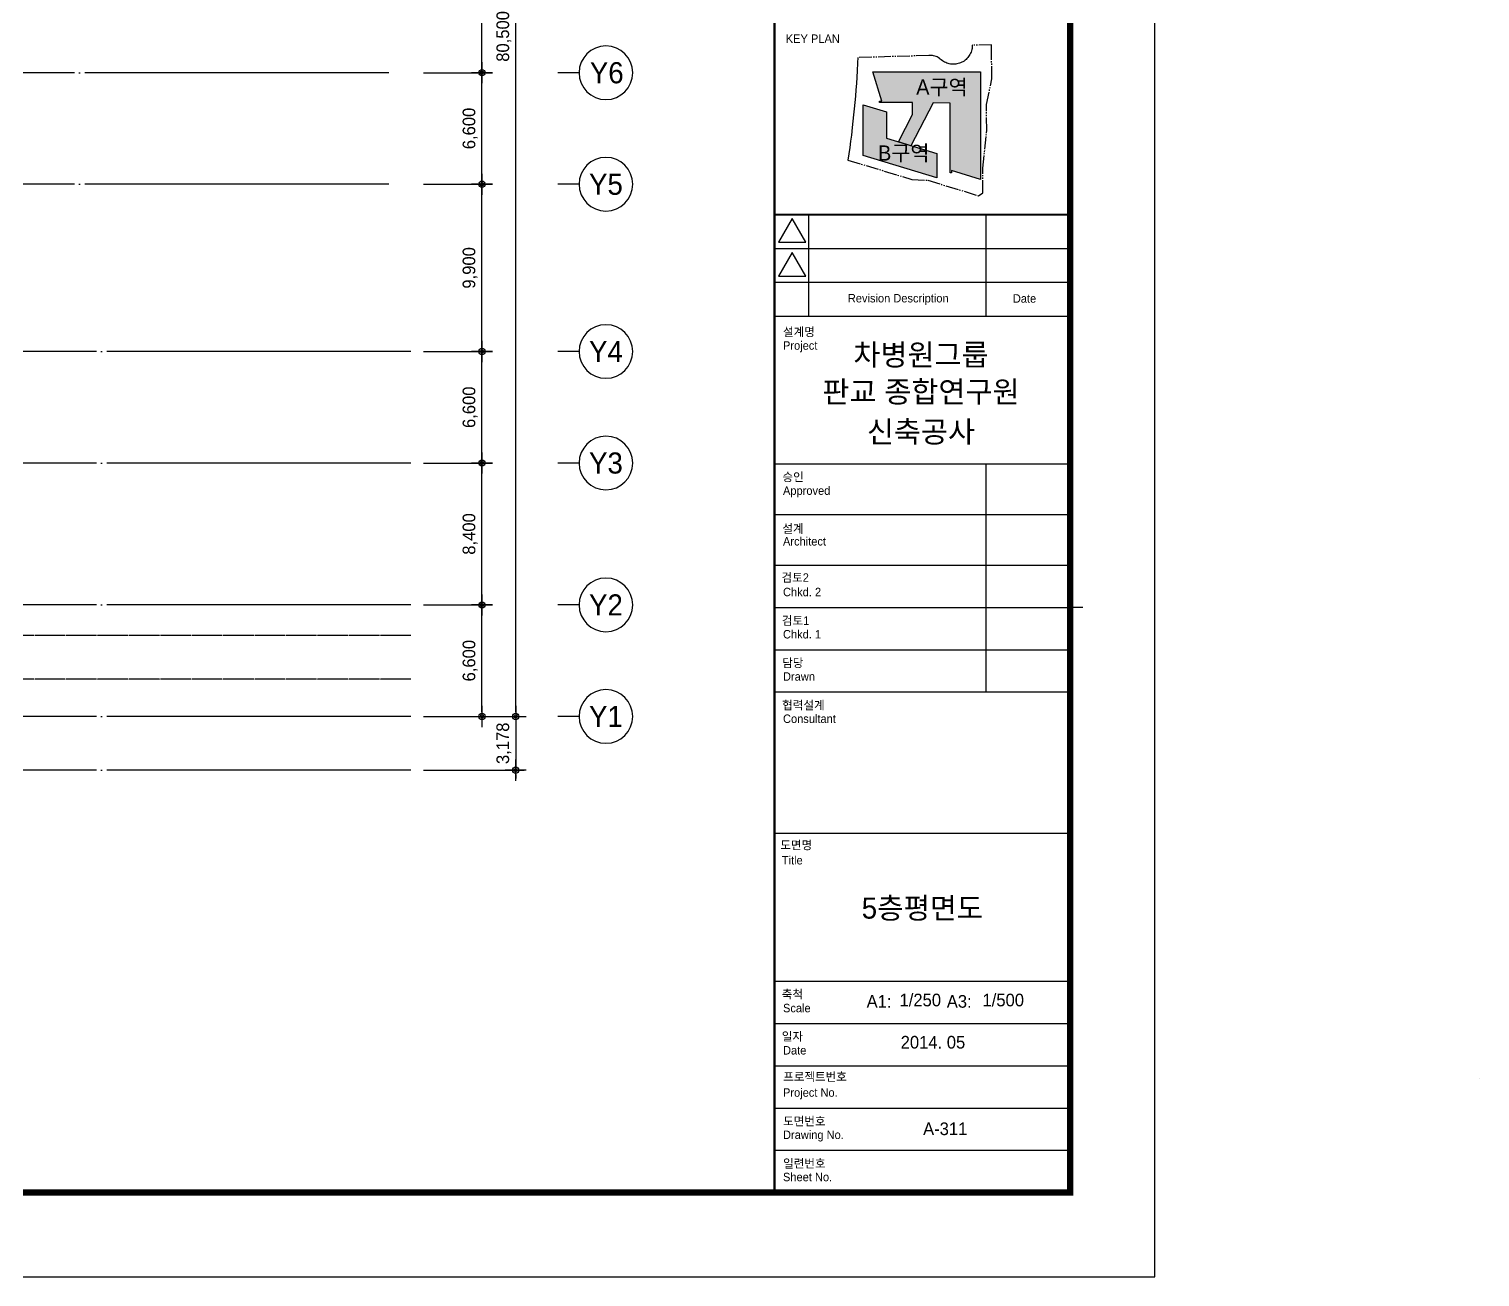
# Model space of a CAD drawing. Header units: metres. Extents: x 630750 to 860239, y 578133 to 726633.
# Drawn here: x 774389 to 860239, y 578133 to 651998 of the extents above; entities that cross this region are included whole.
import ezdxf
from ezdxf.enums import TextEntityAlignment as Align

# ---------------------------------------------------------------- set-up
doc = ezdxf.new("R2010")
doc.units = ezdxf.units.M
doc.header["$LTSCALE"] = 300
for name, pattern in [('CEN', [62, 60, -1, 0, -1]), ('SITE$0$ACAD$0$DASHED', [19.05, 12.7, -6.35]), ('SITE$0$PROPERTY', [37.5, 25, -2.5, 2.5, -2.5, 2.5, -2.5])]:
    doc.linetypes.add(name, pattern=pattern)
doc.layers.get('Defpoints').update_dxf_attribs({"color": 8})
for name, color, linetype in [('001dmp-FORM', 7, 'Continuous'), ('A-CEN-1', 1, 'Continuous'), ('A-DIM', 7, 'Continuous'), ('A-GRID-DIMS', 14, 'Continuous'), ('A-HAT-2', 8, 'Continuous'), ('A-TXT-S', 3, 'Continuous'), ('DIM', 7, 'Continuous'), ('SITE$0$C-PROP', 72, 'SITE$0$ACAD$0$DASHED')]:
    doc.layers.add(name, color=color, linetype=linetype)
doc.styles.add('TEXT(돋음)', font='')
doc.styles.add('돋움', font='')
doc.styles.get('TEXT(돋음)').set_extended_font_data('Dotum')
doc.styles.get('돋움').set_extended_font_data('Dotum')
doc.dimstyles.new('DIM250', dxfattribs={"dimscale": 250, "dimtxt": 3, "dimasz": 1, "dimexe": 2, "dimexo": 3, "dimgap": 1, "dimtad": 1, "dimdec": 0, "dimzin": 0, "dimdsep": 46, "dimlunit": 6, "dimtxsty": 'TEXT(돋음)', "dimblk": 'Z_DOT', "dimcen": 2.5, "dimdle": 2, "dimclrd": 256, "dimclre": 256, "dimclrt": 3, "dimadec": 0, "dimazin": 0, "dimtfac": 1, "dimtdec": 0, "dimtix": 1, "dimtmove": 2, "dimatfit": 3, "dimldrblk": 'Z_DOT', "dimfxl": 1, "dimtolj": 1, "dimtzin": 0, "dimarcsym": 0})

# ---------------------------------------------------------------- blocks, each defined once
blk = doc.blocks.new('Z_DOT')
at = {"layer": 'DIM', "color": 7}
for p, q in [((-2.5, 0), (2.5, 0)), ((0, -2.5), (0, 2.5))]:
    blk.add_line(p, q, dxfattribs=at)
for radius in [0.75, 0.375]:
    blk.add_circle((0, 0), radius, dxfattribs=at)
blk = doc.blocks.new('*D71')
at = {"layer": 'A-DIM', "lineweight": -2, "transparency": 16777216}
for p, q in [((797736, 691810), (803686, 691810)), ((803186, 611560), (803186, 691560)), ((797736, 611310), (803686, 611310))]:
    blk.add_line(p, q, dxfattribs=at)
at = {"layer": 'Defpoints', "color": 0, "transparency": 16777216}
for p in [(796986, 691810), (803186, 691810), (796986, 611310)]:
    blk.add_point(p, dxfattribs=at)
at = {"layer": 'A-DIM', "lineweight": -2, "transparency": 16777216, "xscale": 250, "yscale": 250, "zscale": 250}
for p, rotation in [((803186, 691810), 90), ((803186, 611310), 270)]:
    blk.add_blockref('Z_DOT', p, dxfattribs=dict(at, rotation=rotation))
at = {"layer": 'A-DIM', "color": 3, "transparency": 16777216, "insert": (802489, 651560), "char_height": 750, "attachment_point": 5, "rotation": 90, "style": 'TEXT(돋음)'}
blk.add_mtext('\\A1;80,500', dxfattribs=at)
blk = doc.blocks.new('*D72')
at = {"layer": 'A-DIM', "lineweight": -2, "transparency": 16777216}
for p, q in [((797736, 626310), (801686, 626310)), ((801186, 618160), (801186, 626060)), ((797736, 617910), (801686, 617910))]:
    blk.add_line(p, q, dxfattribs=at)
at = {"layer": 'Defpoints', "color": 0, "transparency": 16777216}
for p in [(796986, 626310), (801186, 626310), (796986, 617910)]:
    blk.add_point(p, dxfattribs=at)
at = {"layer": 'A-DIM', "lineweight": -2, "transparency": 16777216, "xscale": 250, "yscale": 250, "zscale": 250}
for p, rotation in [((801186, 626310), 90), ((801186, 617910), 270)]:
    blk.add_blockref('Z_DOT', p, dxfattribs=dict(at, rotation=rotation))
at = {"layer": 'A-DIM', "color": 3, "transparency": 16777216, "insert": (800489, 622110), "char_height": 750, "attachment_point": 5, "rotation": 90, "style": 'TEXT(돋음)'}
blk.add_mtext('\\A1;8,400', dxfattribs=at)
blk = doc.blocks.new('*D73')
at = {"layer": 'A-DIM', "lineweight": -2, "transparency": 16777216}
for p, q in [((797736, 632910), (801686, 632910)), ((801186, 626560), (801186, 632660)), ((797736, 626310), (801686, 626310))]:
    blk.add_line(p, q, dxfattribs=at)
at = {"layer": 'Defpoints', "color": 0, "transparency": 16777216}
for p in [(796986, 632910), (801186, 632910), (796986, 626310)]:
    blk.add_point(p, dxfattribs=at)
at = {"layer": 'A-DIM', "lineweight": -2, "transparency": 16777216, "xscale": 250, "yscale": 250, "zscale": 250}
for p, rotation in [((801186, 632910), 90), ((801186, 626310), 270)]:
    blk.add_blockref('Z_DOT', p, dxfattribs=dict(at, rotation=rotation))
at = {"layer": 'A-DIM', "color": 3, "transparency": 16777216, "insert": (800489, 629610), "char_height": 750, "attachment_point": 5, "rotation": 90, "style": 'TEXT(돋음)'}
blk.add_mtext('\\A1;6,600', dxfattribs=at)
blk = doc.blocks.new('*D74')
at = {"layer": 'A-DIM', "lineweight": -2, "transparency": 16777216}
for p, q in [((797736, 649410), (801686, 649410)), ((801186, 643060), (801186, 649160)), ((797736, 642810), (801686, 642810))]:
    blk.add_line(p, q, dxfattribs=at)
at = {"layer": 'Defpoints', "color": 0, "transparency": 16777216}
for p in [(796986, 649410), (801186, 649410), (796986, 642810)]:
    blk.add_point(p, dxfattribs=at)
at = {"layer": 'A-DIM', "lineweight": -2, "transparency": 16777216, "xscale": 250, "yscale": 250, "zscale": 250}
for p, rotation in [((801186, 649410), 90), ((801186, 642810), 270)]:
    blk.add_blockref('Z_DOT', p, dxfattribs=dict(at, rotation=rotation))
at = {"layer": 'A-DIM', "color": 3, "transparency": 16777216, "insert": (800489, 646110), "char_height": 750, "attachment_point": 5, "rotation": 90, "style": 'TEXT(돋음)'}
blk.add_mtext('\\A1;6,600', dxfattribs=at)
blk = doc.blocks.new('*D75')
at = {"layer": 'A-DIM', "lineweight": -2, "transparency": 16777216}
for p, q in [((797736, 642810), (801686, 642810)), ((801186, 633160), (801186, 642560)), ((797736, 632910), (801686, 632910))]:
    blk.add_line(p, q, dxfattribs=at)
at = {"layer": 'Defpoints', "color": 0, "transparency": 16777216}
for p in [(796986, 642810), (801186, 642810), (796986, 632910)]:
    blk.add_point(p, dxfattribs=at)
at = {"layer": 'A-DIM', "lineweight": -2, "transparency": 16777216, "xscale": 250, "yscale": 250, "zscale": 250}
for p, rotation in [((801186, 642810), 90), ((801186, 632910), 270)]:
    blk.add_blockref('Z_DOT', p, dxfattribs=dict(at, rotation=rotation))
at = {"layer": 'A-DIM', "color": 3, "transparency": 16777216, "insert": (800489, 637860), "char_height": 750, "attachment_point": 5, "rotation": 90, "style": 'TEXT(돋음)'}
blk.add_mtext('\\A1;9,900', dxfattribs=at)
blk = doc.blocks.new('*D76')
at = {"layer": 'A-DIM', "lineweight": -2, "transparency": 16777216}
for p, q in [((797736, 659310), (801686, 659310)), ((801186, 649660), (801186, 659060)), ((797736, 649410), (801686, 649410))]:
    blk.add_line(p, q, dxfattribs=at)
at = {"layer": 'Defpoints', "color": 0, "transparency": 16777216}
for p in [(796986, 659310), (801186, 659310), (796986, 649410)]:
    blk.add_point(p, dxfattribs=at)
at = {"layer": 'A-DIM', "lineweight": -2, "transparency": 16777216, "xscale": 250, "yscale": 250, "zscale": 250}
for p, rotation in [((801186, 659310), 90), ((801186, 649410), 270)]:
    blk.add_blockref('Z_DOT', p, dxfattribs=dict(at, rotation=rotation))
at = {"layer": 'A-DIM', "color": 3, "transparency": 16777216, "insert": (800489, 654360), "char_height": 750, "attachment_point": 5, "rotation": 90, "style": 'TEXT(돋음)'}
blk.add_mtext('\\A1;9,900', dxfattribs=at)
blk = doc.blocks.new('*D83')
at = {"layer": 'A-DIM', "lineweight": -2, "transparency": 16777216}
for p, q in [((797736, 617910), (801686, 617910)), ((801186, 611560), (801186, 617660)), ((797736, 611310), (801686, 611310))]:
    blk.add_line(p, q, dxfattribs=at)
at = {"layer": 'Defpoints', "color": 0, "transparency": 16777216}
for p in [(796986, 617910), (801186, 617910), (796986, 611310)]:
    blk.add_point(p, dxfattribs=at)
at = {"layer": 'A-DIM', "lineweight": -2, "transparency": 16777216, "xscale": 250, "yscale": 250, "zscale": 250}
for p, rotation in [((801186, 617910), 90), ((801186, 611310), 270)]:
    blk.add_blockref('Z_DOT', p, dxfattribs=dict(at, rotation=rotation))
at = {"layer": 'A-DIM', "color": 3, "transparency": 16777216, "insert": (800489, 614610), "char_height": 750, "attachment_point": 5, "rotation": 90, "style": 'TEXT(돋음)'}
blk.add_mtext('\\A1;6,600', dxfattribs=at)
blk = doc.blocks.new('*D84')
at = {"layer": 'A-DIM', "lineweight": -2, "transparency": 16777216}
for p, q in [((797736, 611310), (803686, 611310)), ((803186, 611560), (803186, 611810)), ((803186, 611310), (803186, 608133)), ((797736, 608133), (803686, 608133)), ((803186, 607883), (803186, 607633))]:
    blk.add_line(p, q, dxfattribs=at)
at = {"layer": 'Defpoints', "color": 0, "transparency": 16777216}
for p in [(796986, 611310), (796986, 608133), (803186, 608133)]:
    blk.add_point(p, dxfattribs=at)
at = {"layer": 'A-DIM', "lineweight": -2, "transparency": 16777216, "xscale": 250, "yscale": 250, "zscale": 250}
for p, rotation in [((803186, 611310), 270), ((803186, 608133), 90)]:
    blk.add_blockref('Z_DOT', p, dxfattribs=dict(at, rotation=rotation))
at = {"layer": 'A-DIM', "color": 3, "transparency": 16777216, "insert": (802489, 609721), "char_height": 750, "attachment_point": 5, "rotation": 90, "style": 'TEXT(돋음)'}
blk.add_mtext('\\A1;3,178', dxfattribs=at)
blk = doc.blocks.new('주열마킹')
blk.add_line((0, 5), (0, 0))
blk.add_circle((0, 11.35), 6.35)
at = {"color": 3, "style": '돋움'}
blk.add_attdef('NO', text='', height=5, dxfattribs=at).set_placement((0, 11.35), align=Align.MIDDLE_CENTER)
blk = doc.blocks.new('xref-sheet(건축)')
h = blk.add_hatch(color=7)
edge = h.paths.add_edge_path()
edge.add_spline(control_points=[(9178.9, 471), (9179.1, 471), (9179.3, 471), (9179.5, 471), (9179.5, 471), (9179.5, 471), (9179.5, 470.9), (9179.5, 470.8), (9179.5, 470.7), (9179.5, 470.6), (9179.3, 470.6), (9179.1, 470.6), (9178.8, 470.6), (9178.8, 470.6), (9178.8, 470.6), (9178.8, 470.7), (9178.9, 470.8), (9178.9, 470.9), (9178.9, 471)], knot_values=[0, 0, 0, 0, 1, 1, 1, 2, 2, 2, 3, 3, 3, 4, 4, 4, 5, 5, 5, 6, 6, 6, 6], degree=3, periodic=0)
at = {"layer": '001dmp-FORM'}
for p, q in [((7590, 2515), (7590, 2275)), ((8010, 2515), (8010, 2275)), ((7584.2, 2449.7), (7551.7, 2505.8)), ((7519.2, 2449.7), (7584.2, 2449.7)), ((7510, 2435), (8210, 2435)), ((7584.2, 2369.7), (7551.7, 2425.8)), ((7519.2, 2369.7), (7584.2, 2369.7)), ((7510, 2355), (8210, 2355)), ((7510, 2275), (8210, 2275)), ((7510, 1925), (8210, 1925)), ((8010, 1925), (8010, 1385)), ((7510, 1805), (8210, 1805)), ((7510, 1685), (8210, 1685)), ((7510, 1585), (8210, 1585)), ((8240, 1585), (8210, 1585)), ((7510, 1485), (8210, 1485)), ((7510, 1385), (8210, 1385)), ((8210, 1050), (7510, 1050)), ((7510, 700), (8210, 700)), ((7510, 600), (8210, 600)), ((7510, 500), (8210, 500)), ((7510, 400), (8210, 400)), ((7510, 300), (8210, 300))]:
    blk.add_line(p, q, dxfattribs=at)
at = {"layer": '001dmp-FORM', "color": 30}
blk.add_lwpolyline([(8410, 5940), (0, 5940), (0, 0), (8410, 0)], close=True, dxfattribs=at)
at = {"layer": '001dmp-FORM', "const_width": 15}
blk.add_lwpolyline([(300, 200), (300, 5740), (8210, 5740), (8210, 200)], close=True, dxfattribs=at)
at = {"layer": '001dmp-FORM', "const_width": 5}
for points in [[(7510, 200), (7510, 5740)], [(7510, 2515), (8210, 2515)]]:
    blk.add_lwpolyline(points, dxfattribs=at)
at = {"layer": '001dmp-FORM'}
for points in [[(7551.7, 2505.8), (7519.2, 2449.7)], [(7551.7, 2425.8), (7519.2, 2369.7)]]:
    blk.add_lwpolyline(points, dxfattribs=at)
at = {"layer": '001dmp-FORM', "color": 3, "linetype": 'Continuous', "style": '돋움'}
for s, p in [('KEY PLAN', (7536.5, 2921.7)), ('승인', (7528.8, 1883.9)), ('설계', (7528.5, 1761.6)), ('검토2', (7526.5, 1645.9)), ('검토1', (7527.4, 1543.8)), ('담당', (7528.1, 1443.6)), ('협력설계', (7528.1, 1343.6)), ('도면명', (7523.7, 1012.4)), ('축척', (7527.2, 659.4)), ('일자', (7527.2, 559.4)), ('프로젝트번호', (7530.5, 464.1)), ('도면번호', (7530.3, 358.6)), ('일련번호', (7530.3, 258.6))]:
    blk.add_text(s, height=20, dxfattribs=at).set_placement(p)
for s, p in [('Revision Description', (7802.7, 2317.3)), ('Date', (8101.6, 2316.7))]:
    blk.add_text(s, height=20, dxfattribs=at).set_placement(p, align=Align.MIDDLE_CENTER)
for s, p in [('설계명', (7530, 2237.3)), ('Project', (7530, 2205.3)), ('Approved', (7530, 1861.7)), ('Architect', (7530, 1741.7)), ('Chkd. 2', (7530, 1621.7)), ('Chkd. 1', (7530, 1521.7)), ('Drawn', (7530, 1421.7)), ('Consultant', (7530, 1321.7)), ('Title', (7527.2, 986.7)), ('Scale', (7530, 636.7)), ('Date', (7530, 536.7)), ('Project No.', (7530, 436.7)), ('Drawing No.', (7530, 336.7)), ('Sheet No.', (7530, 236.7))]:
    blk.add_text(s, height=20, dxfattribs=at).set_placement(p, align=Align.MIDDLE_LEFT)
at = {"layer": '001dmp-FORM', "color": 3, "style": '돋움'}
for s, p in [('차병원그룹', (7856.6, 2184)), ('판교 종합연구원', (7856.6, 2096.7)), ('신축공사', (7856.6, 2001.8))]:
    blk.add_text(s, height=51, dxfattribs=at).set_placement(p, align=Align.MIDDLE)
for s, p in [('A1:            A3:      ', (7884.9, 652.5)), ('2014. 05', (7884.9, 555.8))]:
    blk.add_text(s, height=30, rotation=0, dxfattribs=at).set_placement(p, align=Align.MIDDLE_CENTER)

msp = doc.modelspace()

# ---------------------------------------------------------------- hatches: boundary and pattern name
at = {"layer": 'A-HAT-2'}
h = msp.add_hatch(color=251, dxfattribs=at)
h.paths.add_polyline_path([(828896.3, 647609.7), (828896.3, 644027.5), (828896.3, 643639.4), (830688.8, 643095.1), (830688.8, 649465.1), (824316.1, 649465.1), (824867.2, 647650.1), (826668.8, 647650.1), (826668.8, 646933.9), (825827, 645314.3), (826568, 645089.2), (827883.6, 647620.1)])
h.paths.add_polyline_path([(825116.3, 645530), (825116.3, 647087.8), (823743.8, 647504.6), (823743.8, 644512.4), (828108.4, 643187.1), (828108.4, 644621.5)])

# ---------------------------------------------------------------- linework, layer by layer
at = {"layer": 'A-CEN-1', "linetype": 'CEN'}
for p, q in [((795684.4, 649410.2, 0), (657202.6, 649410.2, 0)), ((795684.4, 642810.2, 0), (744904.6, 642810.2, 0)), ((796986.4, 632910.2, 0), (744904.4, 632910.2, 0)), ((796986.4, 626310.2, 0), (744904.4, 626310.2, 0)), ((796986.4, 617910.2, 0), (744904.4, 617910.2, 0)), ((796986.4, 611310.2, 0), (768618.7, 611310.2, 0)), ((796986.3, 608132.5, 0), (768618.7, 608132.5, 0))]:
    msp.add_line(p, q, dxfattribs=at)
at = {"layer": 'A-CEN-1', "linetype": 'CEN', "ltscale": 0.1}
for p, q in [((796986.3, 616110.2, 0), (744904.4, 616110.2, 0)), ((796986.3, 613510.2, 0), (762119.6, 613510.2, 0))]:
    msp.add_line(p, q, dxfattribs=at)
at = {"layer": 'A-HAT-2', "color": 2}
for points in [[(824715.1, 647650.1), (824715.1, 647721.4), (824845.6, 647721.4), (824316.1, 649465.1), (830688.8, 649465.1), (830688.8, 643095.1), (828967.6, 643617.8), (828967.6, 643495.1), (828896.3, 643495.1), (828896.3, 643789.9), (828896.3, 644027.5), (828896.3, 647609.7), (827883.6, 647620.1)], [(823743.8, 647504.6), (825116.3, 647087.8), (825116.3, 645530), (828108.4, 644621.5), (828108.4, 643187.1), (823743.8, 644512.4), (823743.8, 647504.6)], [(826568, 645089.2), (825827, 645314.3), (826668.8, 646933.9), (826668.8, 647650.1), (824715.1, 647650.1)], [(827883.6, 647620.1), (826568, 645089.2)]]:
    msp.add_lwpolyline(points, dxfattribs=at)
at = {"layer": 'SITE$0$C-PROP', "color": 5, "linetype": 'SITE$0$PROPERTY', "ltscale": 0.1}
msp.add_lwpolyline([(823426.9, 650303.7), (823411.5, 650004), (823387.6, 649516.9), (823341.5, 648769), (823317.5, 648395.8), (823286.1, 648024), (823250.7, 647652), (823214.9, 647281.5), (823177.6, 646910.8), (823139.8, 646538.7), (823096.9, 646168.1), (823043.7, 645723.1), (822998.7, 645353.1), (822951.2, 644982.5), (822896.7, 644614.7), (822842.2, 644244.6), (826631.8, 643092.8), (827562.8, 643045.1), (830560.1, 642133.7), (830819.1, 642304.2), (830825.3, 643765.2), (831037.9, 645832), (831051, 646017.2), (831044.8, 647532.2), (831355.8, 649047.6), (831337.3, 650925.1), (831332.9, 651066.2), (830197.1, 651032.5), (830196.9, 650998.8), (830194.8, 650925.7), (830185.6, 650850.1), (830170.7, 650776.2), (830151, 650702.2), (830126.8, 650631.2), (830097.5, 650561.7), (830063.7, 650492.9), (830024.1, 650428.2), (829981.4, 650366), (829934.1, 650306.8), (829883.2, 650251.1), (829829.2, 650197.9), (829771.5, 650148.2), (829710.6, 650103.4), (829646, 650064.4), (829579.2, 650028.5), (829509.9, 649997.3), (829439.6, 649970.3), (829366.8, 649948), (829293.1, 649930.7), (829218, 649918.5), (829142.4, 649912.8), (829067.3, 649910.9), (828991.5, 649914.6), (828915.6, 649923.1), (828841.3, 649936.6), (828767.6, 649954.6), (828694.7, 649977.8), (828625, 650006.4), (828556.7, 650039.2), (828490.4, 650076.2), (828427.5, 650119.1), (828366.7, 650163.7), (828307.5, 650211), (828251.8, 650261.9), (828190.5, 650305.1), (828125.9, 650342.3), (828057.1, 650373.8), (827987, 650398.5), (827914.2, 650417), (827840, 650428.1), (827764.2, 650429.5), (827710.6, 650428.8), (827634.8, 650427)], close=True, dxfattribs=at)

# ---------------------------------------------------------------- block references
at = {"xscale": 24.9999912600033, "yscale": 24.99999123637099, "zscale": 24.99999123690949}
msp.add_blockref('xref-sheet(건축)', (630750, 578132.8), dxfattribs=at)
at = {"layer": 'A-GRID-DIMS'}
ref = msp.add_blockref('주열마킹', (805686.3, 649410.2, 0), dxfattribs=dict(at, xscale=-250.0000000006985, yscale=250, zscale=250, rotation=269.9999997677735))
ref.add_attrib('NO', 'Y6', dxfattribs={"layer": '0', "color": 3, "height": 1250, "rotation": 360, "style": '돋움'}).set_placement((808572.5, 649410.2, 0), align=Align.MIDDLE_CENTER)
ref = msp.add_blockref('주열마킹', (805686.3, 642810.2, 0), dxfattribs=dict(at, xscale=-250.0000000006985, yscale=250, zscale=250, rotation=269.9999997677735))
ref.add_attrib('NO', 'Y5', dxfattribs={"layer": '0', "color": 3, "height": 1250, "rotation": 360, "style": '돋움'}).set_placement((808523.8, 642810.2, 0), align=Align.MIDDLE_CENTER)
ref = msp.add_blockref('주열마킹', (805686.3, 632910.2, 0), dxfattribs=dict(at, xscale=-250.0000000006985, yscale=250, zscale=250, rotation=269.9999997677735))
ref.add_attrib('NO', 'Y4', dxfattribs={"layer": '0', "color": 3, "height": 1250, "rotation": 360, "style": '돋움'}).set_placement((808523.8, 632910.2, 0), align=Align.MIDDLE_CENTER)
ref = msp.add_blockref('주열마킹', (805686.3, 626310.2, 0), dxfattribs=dict(at, xscale=-250.0000000006985, yscale=250, zscale=250, rotation=269.9999997677735))
ref.add_attrib('NO', 'Y3', dxfattribs={"layer": '0', "color": 3, "height": 1250, "rotation": 360, "style": '돋움'}).set_placement((808523.8, 626310.2, 0), align=Align.MIDDLE_CENTER)
ref = msp.add_blockref('주열마킹', (805686.3, 617910.2, 0), dxfattribs=dict(at, xscale=-250.0000000006985, yscale=250, zscale=250, rotation=269.9999997677735))
ref.add_attrib('NO', 'Y2', dxfattribs={"layer": '0', "color": 3, "height": 1250, "rotation": 360, "style": '돋움'}).set_placement((808523.8, 617910.2, 0), align=Align.MIDDLE_CENTER)
ref = msp.add_blockref('주열마킹', (805686.3, 611310.2, 0), dxfattribs=dict(at, xscale=-250.0000000006985, yscale=250, zscale=250, rotation=269.9999997677735))
ref.add_attrib('NO', 'Y1', dxfattribs={"layer": '0', "color": 3, "height": 1250, "rotation": 360, "style": '돋움'}).set_placement((808523.8, 611310.2, 0), align=Align.MIDDLE_CENTER)

# ---------------------------------------------------------------- texts
at = {"layer": '001dmp-FORM', "color": 3, "style": '돋움'}
for s, height, p in [('5층평면도', 1250, (827250.2, 599968.3)), ('1/250         1/500', 750, (829577.5, 594527)), ('A-311', 750, (828598.1, 586905.4))]:
    msp.add_text(s, height=height, rotation=0.000018, dxfattribs=at).set_placement(p, align=Align.MIDDLE_CENTER)
at = {"layer": 'A-TXT-S', "color": 3, "style": '돋움'}
for s, p in [('A구역', (826880.5, 648111.1)), ('B구역', (824622.7, 644208.4))]:
    msp.add_text(s, height=900, dxfattribs=at).set_placement(p)

# ---------------------------------------------------------------- dimensions: what is measured, and where the dimension line sits
at = {"layer": 'A-DIM'}
for base, p1, p2, picture, middle in [((803186.3, 691810.2, 0), (796986.3, 611310.2, 0), (796986.3, 691810.2, 0), '*D71', (802488.5, 651560.2, 0)), ((801186.3, 659310.2, 0), (796986.3, 649410.2, 0), (796986.3, 659310.2, 0), '*D76', (800488.5, 654360.2, 0)), ((801186.3, 649410.2, 0), (796986.3, 642810.2, 0), (796986.3, 649410.2, 0), '*D74', (800488.5, 646110.2, 0)), ((801186.3, 642810.2, 0), (796986.3, 632910.2, 0), (796986.3, 642810.2, 0), '*D75', (800488.5, 637860.2, 0)), ((801186.3, 632910.2, 0), (796986.3, 626310.2, 0), (796986.3, 632910.2, 0), '*D73', (800488.5, 629610.2, 0)), ((801186.3, 626310.2, 0), (796986.3, 617910.2, 0), (796986.3, 626310.2, 0), '*D72', (800488.5, 622110.2, 0)), ((801186.3, 617910.2, 0), (796986.3, 611310.2, 0), (796986.3, 617910.2, 0), '*D83', (800488.5, 614610.2, 0)), ((803186.3, 608132.5, 0), (796986.3, 611310.2, 0), (796986.3, 608132.5, 0), '*D84', (802488.5, 609721.4, 0))]:
    dim = msp.add_linear_dim(base=base, p1=p1, p2=p2, angle=90, dimstyle='DIM250', dxfattribs=at)
    dim.commit()
    dim.dimension.update_dxf_attribs({"geometry": picture, "text_midpoint": middle})

doc.saveas('drawing.dxf')
